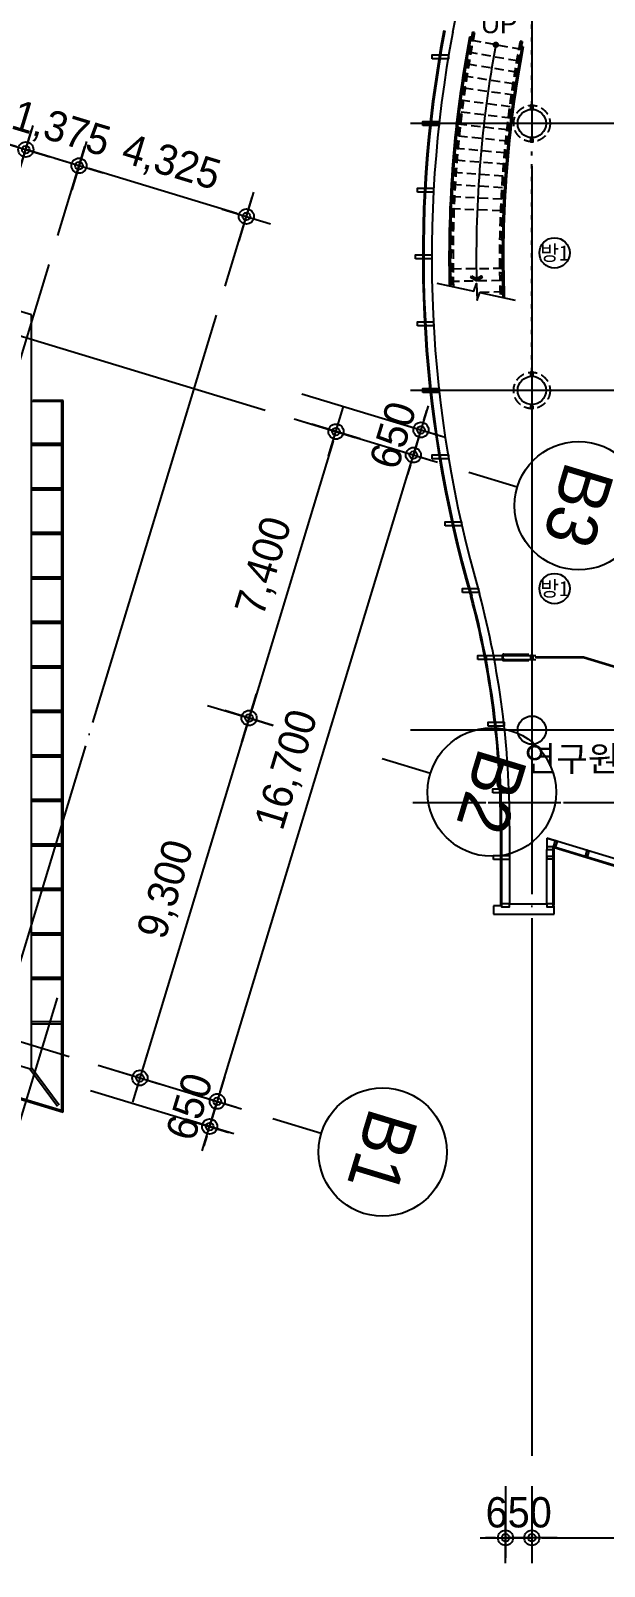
# Model space of a CAD drawing. Header units: metres. Extents: x 630750 to 860239, y 578133 to 726633.
# Drawn here: x 735510 to 749696, y 597237 to 635205 of the extents above; entities that cross this region are included whole.
import ezdxf
from ezdxf.enums import TextEntityAlignment as Align

# ---------------------------------------------------------------- set-up
doc = ezdxf.new("R2010")
doc.units = ezdxf.units.M
doc.header["$LTSCALE"] = 300
for name, pattern in [('CEN', [62, 60, -1, 0, -1]), ('HID1', [0.375, 0.25, -0.125]), ('HIDDEN-1', [1.4, 0.35, -0.7, 0.35]), ('업무시설_xr-base$0$CONTINOUS', [0])]:
    doc.linetypes.add(name, pattern=pattern)
doc.layers.get('Defpoints').update_dxf_attribs({"color": 8})
for name, color, linetype in [('A-CEN-1', 1, 'Continuous'), ('A-CON', 2, 'Continuous'), ('A-DIM', 7, 'Continuous'), ('A-GRID-DIMS', 14, 'Continuous'), ('A-STAIR', 4, 'Continuous'), ('A-SYM1', 7, 'Continuous'), ('A-TXT', 3, 'Continuous'), ('A-TXT-S', 3, 'Continuous'), ('A-WAL-DW', 7, 'Continuous'), ('A-WIN-GLASS', 4, 'Continuous'), ('AL', 4, 'Continuous'), ('DIM', 7, 'Continuous'), ('fire shutter', 2, 'Continuous'), ('INT', 117, 'Continuous'), ('KUK-WALL-DRYWALL', 4, 'Continuous'), ('KUK-WALL-FIN 1', 30, 'Continuous'), ('STL1', 4, 'Continuous'), ('블럭', 7, 'Continuous'), ('외장그레이팅', 4, 'Continuous'), ('프레임', 5, 'Continuous')]:
    doc.layers.add(name, color=color, linetype=linetype)
doc.styles.add('TEXT', font='')
doc.styles.add('TEXT(돋음)', font='')
doc.styles.add('돋움', font='')
doc.styles.get('TEXT').set_extended_font_data('DotumChe')
doc.styles.get('TEXT(돋음)').set_extended_font_data('Dotum')
doc.styles.get('돋움').set_extended_font_data('Dotum')
doc.dimstyles.new('DIM250', dxfattribs={"dimscale": 250, "dimtxt": 3, "dimasz": 1, "dimexe": 2, "dimexo": 3, "dimgap": 1, "dimtad": 1, "dimdec": 0, "dimzin": 0, "dimdsep": 46, "dimlunit": 6, "dimtxsty": 'TEXT(돋음)', "dimblk": 'Z_DOT', "dimcen": 2.5, "dimdle": 2, "dimclrd": 256, "dimclre": 256, "dimclrt": 3, "dimadec": 0, "dimazin": 0, "dimtfac": 1, "dimtdec": 0, "dimtix": 1, "dimtmove": 2, "dimatfit": 3, "dimldrblk": 'Z_DOT', "dimfxl": 1, "dimtolj": 1, "dimtzin": 0, "dimarcsym": 0})

# ---------------------------------------------------------------- blocks, each defined once
blk = doc.blocks.new('Z_DOT')
at = {"layer": 'DIM', "color": 7}
for p, q in [((0, -2.5), (0, 2.5)), ((-2.5, 0), (2.5, 0))]:
    blk.add_line(p, q, dxfattribs=at)
for radius in [0.75, 0.375]:
    blk.add_circle((0, 0), radius, dxfattribs=at)
blk = doc.blocks.new('*D89')
at = {"layer": 'A-DIM', "lineweight": -2, "transparency": 16777216}
for p, q in [((736182, 630142), (736850, 632345)), ((740604, 630683), (736944, 631794)), ((740320, 628886), (740989, 631089))]:
    blk.add_line(p, q, dxfattribs=at)
at = {"layer": 'Defpoints', "color": 0, "transparency": 16777216}
for p in [(736705, 631867), (735964, 629424), (740102, 628168)]:
    blk.add_point(p, dxfattribs=at)
at = {"layer": 'A-DIM', "lineweight": -2, "transparency": 16777216, "xscale": 250, "yscale": 250, "zscale": 250}
for p, rotation in [((736705, 631867), 163.1200024838376), ((740844, 630611), 343.1200024838376)]:
    blk.add_blockref('Z_DOT', p, dxfattribs=dict(at, rotation=rotation))
at = {"layer": 'A-DIM', "color": 3, "transparency": 16777216, "insert": (738977, 631907), "char_height": 750, "attachment_point": 5, "rotation": 343.12, "style": 'TEXT(돋음)'}
blk.add_mtext('\\A1;4,325', dxfattribs=at)
blk = doc.blocks.new('*D90')
at = {"layer": 'A-DIM', "lineweight": -2, "transparency": 16777216}
for p, q in [((734866, 630541), (735534, 632744)), ((735150, 632339), (734911, 632411)), ((736705, 631867), (735389, 632266)), ((736182, 630142), (736850, 632345)), ((736944, 631794), (737183, 631722))]:
    blk.add_line(p, q, dxfattribs=at)
at = {"layer": 'Defpoints', "color": 0, "transparency": 16777216}
for p in [(735389, 632266), (734648, 629823), (735964, 629424)]:
    blk.add_point(p, dxfattribs=at)
at = {"layer": 'A-DIM', "lineweight": -2, "transparency": 16777216, "xscale": 250, "yscale": 250, "zscale": 250}
for p, rotation in [((735389, 632266), 343.1199999999943), ((736705, 631867), 163.1199999999942)]:
    blk.add_blockref('Z_DOT', p, dxfattribs=dict(at, rotation=rotation))
at = {"layer": 'A-DIM', "color": 3, "transparency": 16777216, "insert": (736250, 632734), "char_height": 750, "attachment_point": 5, "rotation": 343.12, "style": 'TEXT(돋음)'}
blk.add_mtext('\\A1;1,375', dxfattribs=at)
blk = doc.blocks.new('*D91')
at = {"layer": 'A-DIM', "lineweight": -2, "transparency": 16777216}
for p, q in [((742030, 625605), (743538, 625147)), ((742987, 625053), (740984, 618450)), ((739881, 618524), (741389, 618066))]:
    blk.add_line(p, q, dxfattribs=at)
at = {"layer": 'Defpoints', "color": 0, "transparency": 16777216}
for p in [(741312, 625823), (739164, 618741), (740911, 618211)]:
    blk.add_point(p, dxfattribs=at)
at = {"layer": 'A-DIM', "lineweight": -2, "transparency": 16777216, "xscale": 250, "yscale": 250, "zscale": 250}
for p, rotation in [((743060, 625292), 73.12000000000116), ((740911, 618211), 253.1200000000012)]:
    blk.add_blockref('Z_DOT', p, dxfattribs=dict(at, rotation=rotation))
at = {"layer": 'A-DIM', "color": 3, "transparency": 16777216, "insert": (741318, 621954), "char_height": 750, "attachment_point": 5, "rotation": 73.12, "style": 'TEXT(돋음)'}
blk.add_mtext('\\A1;7,400', dxfattribs=at)
blk = doc.blocks.new('*D92')
at = {"layer": 'A-DIM', "lineweight": -2, "transparency": 16777216}
for p, q in [((739881, 618524), (741389, 618066)), ((740838, 617972), (738283, 609551)), ((737181, 609624), (738689, 609167))]:
    blk.add_line(p, q, dxfattribs=at)
at = {"layer": 'Defpoints', "color": 0, "transparency": 16777216}
for p in [(739164, 618741), (736463, 609842), (738211, 609312)]:
    blk.add_point(p, dxfattribs=at)
at = {"layer": 'A-DIM', "lineweight": -2, "transparency": 16777216, "xscale": 250, "yscale": 250, "zscale": 250}
for p, rotation in [((740911, 618211), 73.1200000000086), ((738211, 609312), 253.1200000000086)]:
    blk.add_blockref('Z_DOT', p, dxfattribs=dict(at, rotation=rotation))
at = {"layer": 'A-DIM', "color": 3, "transparency": 16777216, "insert": (738893, 613964), "char_height": 750, "attachment_point": 5, "rotation": 73.12, "style": 'TEXT(돋음)'}
blk.add_mtext('\\A1;9,300', dxfattribs=at)
blk = doc.blocks.new('*D93')
at = {"layer": 'A-DIM', "lineweight": -2, "transparency": 16777216}
for p, q in [((742219, 626227), (745641, 625188)), ((745235, 625573), (745308, 625812)), ((742030, 625605), (745452, 624566)), ((745162, 625334), (744974, 624712)), ((744901, 624472), (744828, 624233))]:
    blk.add_line(p, q, dxfattribs=at)
at = {"layer": 'Defpoints', "color": 0, "transparency": 16777216}
for p in [(741501, 626445), (741312, 625823), (744974, 624712)]:
    blk.add_point(p, dxfattribs=at)
at = {"layer": 'A-DIM', "lineweight": -2, "transparency": 16777216, "xscale": 250, "yscale": 250, "zscale": 250}
for p, rotation in [((745162, 625334), 253.1199999999828), ((744974, 624712), 73.11999999998278)]:
    blk.add_blockref('Z_DOT', p, dxfattribs=dict(at, rotation=rotation))
at = {"layer": 'A-DIM', "color": 3, "transparency": 16777216, "insert": (744469, 625204), "char_height": 750, "attachment_point": 5, "rotation": 73.12, "style": 'TEXT(돋음)'}
blk.add_mtext('\\A1;650', dxfattribs=at)
blk = doc.blocks.new('*D94')
at = {"layer": 'A-DIM', "lineweight": -2, "transparency": 16777216}
for p, q in [((737181, 609624), (740603, 608586)), ((740197, 608970), (740270, 609210)), ((736992, 609002), (740414, 607964)), ((740124, 608731), (739936, 608109)), ((739863, 607870), (739791, 607631))]:
    blk.add_line(p, q, dxfattribs=at)
at = {"layer": 'Defpoints', "color": 0, "transparency": 16777216}
for p in [(736463, 609842), (736275, 609220), (739936, 608109)]:
    blk.add_point(p, dxfattribs=at)
at = {"layer": 'A-DIM', "lineweight": -2, "transparency": 16777216, "xscale": 250, "yscale": 250, "zscale": 250}
for p, rotation in [((740124, 608731), 253.1199999999828), ((739936, 608109), 73.11999999998278)]:
    blk.add_blockref('Z_DOT', p, dxfattribs=dict(at, rotation=rotation))
at = {"layer": 'A-DIM', "color": 3, "transparency": 16777216, "insert": (739432, 608602), "char_height": 750, "attachment_point": 5, "rotation": 73.12, "style": 'TEXT(돋음)'}
blk.add_mtext('\\A1;650', dxfattribs=at)
blk = doc.blocks.new('*D95')
at = {"layer": 'A-DIM', "lineweight": -2, "transparency": 16777216}
for p, q in [((742030, 625605), (745452, 624566)), ((740197, 608970), (744901, 624472)), ((737181, 609624), (740603, 608586))]:
    blk.add_line(p, q, dxfattribs=at)
at = {"layer": 'Defpoints', "color": 0, "transparency": 16777216}
for p in [(741312, 625823), (744974, 624712), (736463, 609842)]:
    blk.add_point(p, dxfattribs=at)
at = {"layer": 'A-DIM', "lineweight": -2, "transparency": 16777216, "xscale": 250, "yscale": 250, "zscale": 250}
for p, rotation in [((744974, 624712), 73.12000000000175), ((740124, 608731), 253.1200000000018)]:
    blk.add_blockref('Z_DOT', p, dxfattribs=dict(at, rotation=rotation))
at = {"layer": 'A-DIM', "color": 3, "transparency": 16777216, "insert": (741881, 616924), "char_height": 750, "attachment_point": 5, "rotation": 73.12, "style": 'TEXT(돋음)'}
blk.add_mtext('\\A1;16,700', dxfattribs=at)
blk = doc.blocks.new('*D104')
at = {"layer": 'A-DIM', "lineweight": -2, "transparency": 16777216}
for p, q in [((747254, 599220), (747254, 597442)), ((747904, 599220), (747904, 597442)), ((747004, 597942), (746754, 597942)), ((747904, 597942), (747254, 597942)), ((748154, 597942), (748404, 597942))]:
    blk.add_line(p, q, dxfattribs=at)
at = {"layer": 'Defpoints', "color": 0, "transparency": 16777216}
for p in [(747254, 599970), (747904, 599970), (747254, 597942)]:
    blk.add_point(p, dxfattribs=at)
at = {"layer": 'A-DIM', "lineweight": -2, "transparency": 16777216, "xscale": 250, "yscale": 250, "zscale": 250}
blk.add_blockref('Z_DOT', (747254, 597942), dxfattribs=at)
at = {"layer": 'A-DIM', "lineweight": -2, "transparency": 16777216, "xscale": 250, "yscale": 250, "zscale": 250, "rotation": 180}
blk.add_blockref('Z_DOT', (747904, 597942), dxfattribs=at)
at = {"layer": 'A-DIM', "color": 3, "transparency": 16777216, "insert": (747579, 598567), "char_height": 750, "attachment_point": 5, "style": 'TEXT(돋음)'}
blk.add_mtext('\\A1;650', dxfattribs=at)
blk = doc.blocks.new('*D45')
at = {"layer": 'A-DIM', "lineweight": -2, "transparency": 16777216}
for p, q in [((747904, 599220), (747904, 597442)), ((754504, 599220), (754504, 597442)), ((748154, 597942), (754254, 597942))]:
    blk.add_line(p, q, dxfattribs=at)
at = {"layer": 'Defpoints', "color": 0, "transparency": 16777216}
for p in [(747904, 599970), (754504, 599970), (754504, 597942)]:
    blk.add_point(p, dxfattribs=at)
at = {"layer": 'A-DIM', "lineweight": -2, "transparency": 16777216, "xscale": 250, "yscale": 250, "zscale": 250, "rotation": 180}
blk.add_blockref('Z_DOT', (747904, 597942), dxfattribs=at)
at = {"layer": 'A-DIM', "lineweight": -2, "transparency": 16777216, "xscale": 250, "yscale": 250, "zscale": 250}
blk.add_blockref('Z_DOT', (754504, 597942), dxfattribs=at)
at = {"layer": 'A-DIM', "color": 3, "transparency": 16777216, "insert": (751204, 598639), "char_height": 750, "attachment_point": 5, "style": 'TEXT(돋음)'}
blk.add_mtext('\\A1;6,600', dxfattribs=at)
blk = doc.blocks.new('*D46')
at = {"layer": 'A-DIM', "lineweight": -2, "transparency": 16777216}
for p, q in [((770504, 599220), (770504, 595442)), ((747904, 595889), (747904, 595442)), ((748154, 595942), (770254, 595942))]:
    blk.add_line(p, q, dxfattribs=at)
at = {"layer": 'Defpoints', "color": 0, "transparency": 16777216}
for p in [(770504, 599970), (747904, 596639), (770504, 595942)]:
    blk.add_point(p, dxfattribs=at)
at = {"layer": 'A-DIM', "lineweight": -2, "transparency": 16777216, "xscale": 250, "yscale": 250, "zscale": 250, "rotation": 180}
blk.add_blockref('Z_DOT', (747904, 595942), dxfattribs=at)
at = {"layer": 'A-DIM', "lineweight": -2, "transparency": 16777216, "xscale": 250, "yscale": 250, "zscale": 250}
blk.add_blockref('Z_DOT', (770504, 595942), dxfattribs=at)
at = {"layer": 'A-DIM', "color": 3, "transparency": 16777216, "insert": (759204, 596639), "char_height": 750, "attachment_point": 5, "style": 'TEXT(돋음)'}
blk.add_mtext('\\A1;22,600', dxfattribs=at)
blk = doc.blocks.new('*U32')
blk.add_line((0, 5), (0, 0))
blk.add_circle((0, 11.35), 6.35)
at = {"color": 3, "style": '돋움'}
blk.add_attdef('NO', text='', height=5, dxfattribs=at).set_placement((0, 11.35), align=Align.MIDDLE_CENTER)

msp = doc.modelspace()

# ---------------------------------------------------------------- hatches: boundary and pattern name
at = {"layer": 'A-SYM1'}
h = msp.add_hatch(color=7, dxfattribs=at)
edge = h.paths.add_edge_path()
edge.add_arc((747013.4, 634856.6), 80, 180, 360, ccw=False)
edge.add_arc((747013.4, 634856.6), 80, 0, 180, ccw=False)
msp.add_hatch(color=7, dxfattribs=at).paths.add_polyline_path([(746398.5, 629105), (746421.2, 629143.2), (746535.9, 629075.4), (746652.1, 629140.9), (746673.9, 629102.2), (746535.4, 629024.1)])

# ---------------------------------------------------------------- linework, layer by layer
at = {"elevation": 0}
for points in [[(745439.9, 634510.2), (745439.9, 634610.2), (745839.9, 634610.2), (745839.9, 634510.2)], [(745211.4, 632860.2), (745211.4, 632960.2), (745611.4, 632960.2), (745611.4, 632860.2)], [(745073.9, 631210.2), (745073.9, 631310.2), (745473.9, 631310.2), (745473.9, 631210.2)], [(745028.4, 629560.2), (745028.4, 629660.2), (745428.4, 629660.2), (745428.4, 629560.2)], [(745073.9, 627910.2), (745073.9, 628010.2), (745473.9, 628010.2), (745473.9, 627910.2)], [(745211.2, 626260.2), (745211.2, 626360.2), (745611.2, 626360.2), (745611.2, 626260.2)], [(745439.9, 624615.1), (745439.9, 624715.1), (745839.9, 624715.1), (745839.9, 624615.1)], [(745764, 622960.2), (745764, 623060.2), (746164, 623060.2), (746164, 622960.2)], [(746186, 621310.2), (746186, 621410.2), (746586, 621410.2), (746586, 621310.2)], [(746564.7, 619660.2), (746564.7, 619760.2), (746964.7, 619760.2), (746964.7, 619660.2)], [(746783.6, 619660.2), (746783.6, 619760.2), (747183.6, 619760.2), (747183.6, 619660.2)], [(746821.7, 618010.2), (746821.7, 618110.2), (747221.7, 618110.2), (747221.7, 618010.2)], [(746941.8, 616360.2), (746941.8, 616460.2), (747341.8, 616460.2), (747341.8, 616360.2)], [(746954.4, 614710.2), (746954.4, 614810.2), (747354.4, 614810.2), (747354.4, 614710.2)]]:
    msp.add_lwpolyline(points, close=True, dxfattribs=at)
at = {"layer": 'A-CEN-1', "linetype": 'CEN'}
for p, q in [((747904.4, 706258.8, 0), (747904.4, 599969.6, 0)), ((694392.6, 640060, 0), (741312.5, 625822.5, 0)), ((796986.4, 632910.2, 0), (744904.4, 632910.2, 0)), ((735188.7, 626869.9, 0), (735963.8, 629424.2, 0)), ((731645.9, 600299.8, 0), (740102.4, 628168.3, 0)), ((678675.5, 627377.3, 0), (736463.3, 609842.1, 0)), ((796986.4, 626310.2, 0), (744904.4, 626310.2, 0)), ((796986.4, 617910.2, 0), (744904.4, 617910.2, 0)), ((732733.9, 599969.6, 0), (736170.8, 611295.9, 0))]:
    msp.add_line(p, q, dxfattribs=at)
at = {"layer": 'A-CEN-1', "linetype": 'CEN', "ltscale": 0.1}
msp.add_line((796986.3, 616110.2, 0), (744904.4, 616110.2, 0), dxfattribs=at)
at = {"layer": 'A-CON'}
for centre in [(747904.4, 632910.2, 0), (747904.4, 626310.2, 0), (747904.4, 617910.2, 0)]:
    msp.add_circle(centre, 350, dxfattribs=at)
at = {"layer": 'A-STAIR'}
for p, q in [((746394.2, 635043.1, 0), (746362.7, 635048.9, 0)), ((747689.9, 634801.9, 0), (747658.5, 634807.8, 0))]:
    msp.add_line(p, q, dxfattribs=at)
for radius, start, end in [(29350.2, 169.32118, 181.39776), (29318.2, 169.32103, 181.41277), (28032.2, 169.31476, 182.04492), (28000.2, 169.3146, 182.06141)]:
    msp.add_arc((775204.6, 629610.2, 0), radius, start, end, dxfattribs=at)
at = {"layer": 'A-SYM1', "color": 7, "elevation": 0}
msp.add_lwpolyline([(746421.2, 629143.2), (746535.9, 629075.4), (746652.1, 629140.9), (746673.9, 629102.2), (746535.4, 629024.1), (746398.5, 629105)], close=True, dxfattribs=at)
msp.add_lwpolyline([(745557, 628959.9), (746465.8, 628765.2), (746531.7, 628957.1), (746552.9, 628540.4), (746618.9, 628732.4), (747492.5, 628545.2)], dxfattribs=at)
at = {"layer": 'A-SYM1', "color": 7}
msp.add_arc((775204.6, 629610.2, 0), 28675.2, 169.45784, 181.17129, dxfattribs=at)
at = {"layer": 'A-WAL-DW'}
for p, q in [((746964.7, 619760.2, 0), (748004.4, 619760.2, 0)), ((746964.7, 619660.2, 0), (748004.4, 619660.2, 0))]:
    msp.add_line(p, q, dxfattribs=at)
at = {"layer": 'A-WIN-GLASS'}
for p, q in [((735526.7, 628178, 0), (717901.3, 633526.3, 0)), ((735526.7, 609526.4, 0), (735526.7, 628178, 0)), ((706749.4, 618258.7, 0), (735526.7, 609526.4, 0)), ((747130.4, 615565.8, 0), (747130.4, 613580.2, 0)), ((747154.4, 615565.8, 0), (747154.4, 613580.2, 0)), ((748430.4, 613580.2, 0), (748430.4, 614993.3, 0)), ((748454.4, 614993, 0), (748430.4, 614993, 0)), ((748454.4, 614993, 0), (748430.4, 614993, 0)), ((748461.4, 615020.6, 0), (748454.4, 614997.6, 0)), ((748461.4, 615020.4, 0), (748454.4, 614997.4, 0)), ((771078.4, 608132.5, 0), (748454.4, 614997.6, 0)), ((748454.4, 613580.2, 0), (748454.4, 614993.3, 0)), ((771053.8, 608165.1, 0), (748461.4, 615020.6, 0)), ((747154.4, 613580.2, 0), (747130.4, 613580.2, 0)), ((748430.4, 613580.2, 0), (748454.4, 613580.2, 0))]:
    msp.add_line(p, q, dxfattribs=at)
at = {"layer": 'A-WIN-GLASS', "color": 9}
for p, q in [((747354.4, 615534.9, 0), (747354.4, 613617.7, 0)), ((770898.4, 608375.3, 0), (748274.4, 615240.3, 0)), ((748274.4, 613617.7, 0), (748274.4, 614963.3, 0))]:
    msp.add_line(p, q, dxfattribs=at)
at = {"layer": 'A-WIN-GLASS', "elevation": 0}
for points in [[(748536, 615161), (748478.5, 615178.4), (748433.2, 615029.1), (748490.7, 615011.7)], [(748536, 615161), (748478.5, 615178.4), (748433.2, 615029.1), (748490.7, 615011.7)], [(748430.4, 615023), (748274.4, 615023), (748274.4, 614963), (748430.4, 614963)], [(748430.4, 615023), (748274.4, 615023), (748274.4, 614963), (748430.4, 614963)], [(748430.4, 614790.4), (748274.4, 614790.4), (748274.4, 614730.4), (748430.4, 614730.4)], [(748430.4, 614790.4), (748274.4, 614790.4), (748274.4, 614730.4), (748430.4, 614730.4)], [(749324.6, 614921.6), (749267.2, 614939.1), (749221.9, 614789.8), (749279.3, 614772.4)], [(747354.4, 613617.7), (747154.4, 613617.7), (747154.4, 613542.7), (747354.4, 613542.7)], [(748430.4, 613617.7), (748274.4, 613617.7), (748274.4, 613542.7), (748430.4, 613542.7)]]:
    msp.add_lwpolyline(points, close=True, dxfattribs=at)
at = {"layer": 'A-WIN-GLASS', "color": 9}
for centre, radius, start, end in [((679160, 648774.2, 0), 68160, 348.48347, 6.652587), ((775404.4, 629610.2, 0), 29976, 169.31897, 196.13894), ((724954.4, 615550.2, 0), 22400, 16.33046, 16.33052), ((724954.4, 615550.2, 0), 22400, 359.96076, 14.81497)]:
    msp.add_arc(centre, radius, start, end, dxfattribs=at)
at = {"layer": 'A-WIN-GLASS'}
for centre, radius, start, end in [((775404.4, 629610.2, 0), 30200, 169.3162, 196.13454), ((775404.4, 629610.2, 0), 30176, 169.3162, 196.13454), ((724954.4, 615550.2, 0), 22176, 0, 14.80903), ((724954.4, 615550.2, 0), 22200, 0, 14.80903)]:
    msp.add_arc(centre, radius, start, end, dxfattribs=at)
at = {"layer": 'AL'}
msp.add_line((747354.4, 613617.7, 0), (748274.4, 613617.7, 0), dxfattribs=at)
at = {"layer": 'fire shutter', "color": 2, "linetype": 'HIDDEN-1', "elevation": 0}
for points in [[(747904.4, 633360.2), (747904.4, 642360.2)], [(747904.4, 626760.2), (747904.4, 632460.2)], [(747904.4, 625860.2), (747904.4, 619760.2)]]:
    msp.add_lwpolyline(points, dxfattribs=at)
at = {"layer": 'fire shutter', "elevation": 0}
for points in [[(747934.4, 633360.2), (747874.4, 633360.2), (747874.4, 633290.2), (747934.4, 633290.2)], [(747934.4, 632530.2), (747874.4, 632530.2), (747874.4, 632460.2), (747934.4, 632460.2)], [(747934.4, 626760.2), (747874.4, 626760.2), (747874.4, 626690.2), (747934.4, 626690.2)], [(747934.4, 625930.2), (747874.4, 625930.2), (747874.4, 625860.2), (747934.4, 625860.2)], [(747934.4, 619760.2), (747874.4, 619760.2), (747874.4, 619690.2), (747934.4, 619690.2)]]:
    msp.add_lwpolyline(points, close=True, dxfattribs=at)
at = {"layer": 'INT', "linetype": 'HID1', "ltscale": 3}
for p, q in [((747645.6, 634739, 0), (746381.3, 634974.3, 0)), ((746485.4, 635158.3, 0), (746436.2, 635167.5, 0)), ((747665.2, 634938.8, 0), (747616, 634947.9, 0)), ((746327.9, 634679.4, 0), (747594.6, 634457, 0)), ((746230.4, 634088, 0), (747501.3, 633891.6, 0)), ((747546.5, 634174.6, 0), (746277.6, 634383.9, 0)), ((747459, 633608.2, 0), (746186.1, 633791.6, 0)), ((746144.9, 633494.8, 0), (747419.5, 633324.4, 0)), ((747383, 633040.2, 0), (746106.7, 633197.6, 0)), ((747318.7, 632470.8, 0), (746039.4, 632602, 0)), ((746071.5, 632900, 0), (747349.4, 632755.7, 0)), ((746010.4, 632303.8, 0), (747291, 632185.6, 0)), ((747266.1, 631900.2, 0), (745984.4, 632005.2, 0)), ((745941.5, 631407.4, 0), (747225.1, 631328.6, 0)), ((745961.4, 631706.4, 0), (747244.1, 631614.5, 0)), ((745924.7, 631108.2, 0), (747209, 631042.5, 0)), ((745910.9, 630808.9, 0), (747195.8, 630756.3, 0)), ((747173.9, 629323.7, 0), (745887.9, 629310.6, 0)), ((745892.5, 629010.9, 0), (747178.3, 629037.2, 0)), ((747185.6, 628750.8, 0), (746543.2, 628731.1, 0))]:
    msp.add_line(p, q, dxfattribs=at)
for centre in [(747904.4, 632910.2, 0), (747904.4, 626310.2, 0)]:
    msp.add_circle(centre, 450, dxfattribs=at)
for radius, start, end in [(29300.2, 169.06673, 181.42122), (29250.2, 169.06606, 181.44476), (28100.2, 169.05004, 182.01), (28050.2, 169.04931, 182.03566)]:
    msp.add_arc((775204.6, 629610.2, 0), radius, start, end, dxfattribs=at)
at = {"layer": 'KUK-WALL-DRYWALL'}
for p, q in [((747185.6, 619760.2), (747829, 619760.2)), ((747185.6, 619660.2), (747829, 619660.2))]:
    msp.add_line(p, q, dxfattribs=at)
at = {"layer": 'KUK-WALL-FIN 1'}
for p, q in [((747209, 619785.2), (747829, 619785.2)), ((747209, 619635.2), (747829, 619635.2))]:
    msp.add_line(p, q, dxfattribs=at)
at = {"layer": 'KUK-WALL-FIN 1', "color": 8}
for p, q in [((747999.4, 619714.2, -888.5), (749182.2, 619714.1, 1341.6)), ((747999.4, 619706.2, 1192.4), (749181.1, 619706.1, 2343.8)), ((749181.1, 619706.1, 2119.8), (750457.7, 619318.8, 3419.7)), ((749182.2, 619714.1, 903.8), (750460, 619326.4, 3421.4))]:
    msp.add_line(p, q, dxfattribs=at)
at = {"layer": 'KUK-WALL-FIN 1', "color": 4}
msp.add_line((749182.4, 619715.1), (749180.9, 619705.1), dxfattribs=at)
at = {"layer": 'KUK-WALL-FIN 1', "color": 6, "linetype": '업무시설_xr-base$0$CONTINOUS'}
msp.add_lwpolyline([(747179, 619680.2), (747179, 619740.2), (747184, 619740.2), (747184, 619680.2)], close=True, dxfattribs=at)
at = {"layer": 'KUK-WALL-FIN 1', "color": 3, "linetype": '업무시설_xr-base$0$CONTINOUS'}
msp.add_lwpolyline([(747184, 619785.2), (747184, 619715.2), (747184, 619715.2), (747184, 619705.2), (747184, 619705.2), (747184, 619635.2), (747209, 619635.2), (747209, 619658.6), (747234, 619658.6), (747234, 619660.2), (747207.4, 619660.2), (747207.4, 619636.8), (747185.6, 619636.8), (747185.6, 619703.6), (747185.6, 619703.6), (747185.6, 619716.8), (747185.6, 619716.8), (747185.6, 619783.6), (747207.4, 619783.6), (747207.4, 619760.2), (747234, 619760.2), (747234, 619761.8), (747209, 619761.8), (747209, 619785.2), (747184, 619785.2)], dxfattribs=at)
at = {"layer": 'KUK-WALL-FIN 1', "color": 4}
for points in [[(749182.4, 619715.1), (748000.4, 619715.2), (747999.4, 619714.2), (747999.4, 619706.2), (748000.4, 619705.2)], [(748000.4, 619705.2), (749180.9, 619705.1)], [(749180.9, 619705.1), (750456.5, 619318.1), (750457.7, 619318.8), (750460, 619326.4), (750459.4, 619327.7), (749182.4, 619715.1)]]:
    msp.add_lwpolyline(points, dxfattribs=at)
at = {"layer": 'STL1'}
for p, q in [((748274.4, 615240.3, 0), (748478.5, 615178.4, 0)), ((748274.4, 615240.3, 0), (748274.4, 615023, 0)), ((747155, 613570.2, 0), (746954.4, 613570.2, 0)), ((746954.4, 613570.2, 0), (746954.4, 613360.2, 0)), ((748430.4, 613570.2, 0), (748454.4, 613570.2, 0)), ((748454.4, 613360.2, 0), (748454.4, 613570.2, 0)), ((746954.4, 613360.2, 0), (748454.4, 613360.2, 0))]:
    msp.add_line(p, q, dxfattribs=at)
at = {"layer": '블럭', "color": 1}
for centre in [(748465.2, 629710.2, 0), (748465.2, 621410.9, 0)]:
    msp.add_circle(centre, 375, dxfattribs=at)
at = {"layer": '외장그레이팅'}
for p, q in [((678144.4, 626117.2, 0), (736312.7, 608466.5, 0)), ((678153.1, 626145.9, 0), (736321.4, 608495.2, 0)), ((736312.7, 626062.8, 0), (735562.7, 626062.8, 0)), ((735562.7, 626022.8, 0), (735562.7, 626062.8, 0)), ((736312.7, 626032.8, 0), (735562.7, 626032.8, 0)), ((736282.7, 608466.5, 0), (736282.7, 626062.8, 0)), ((736312.7, 608466.5, 0), (736312.7, 626062.8, 0))]:
    msp.add_line(p, q, dxfattribs=at)
at = {"layer": '프레임'}
for p, q in [((736282.7, 624994.7, 0), (735517.9, 624994.7, 0)), ((736282.7, 624944.7, 0), (735517.9, 624944.7, 0)), ((736282.7, 623894.7, 0), (735517.9, 623894.7, 0)), ((736282.7, 623844.7, 0), (735517.9, 623844.7, 0)), ((736282.7, 622794.7, 0), (735517.9, 622794.7, 0)), ((736282.7, 622744.7, 0), (735517.9, 622744.7, 0)), ((736282.7, 621694.7, 0), (735517.9, 621694.7, 0)), ((736282.7, 621644.7, 0), (735517.9, 621644.7, 0)), ((736282.7, 620594.7, 0), (735517.9, 620594.7, 0)), ((736282.7, 620544.7, 0), (735517.9, 620544.7, 0)), ((736282.7, 619494.7, 0), (735517.9, 619494.7, 0)), ((736282.7, 619444.7, 0), (735517.9, 619444.7, 0)), ((736282.7, 618394.7, 0), (735517.9, 618394.7, 0)), ((736282.7, 618344.7, 0), (735517.9, 618344.7, 0)), ((736282.7, 617294.7, 0), (735517.9, 617294.7, 0)), ((736282.7, 617244.7, 0), (735517.9, 617244.7, 0)), ((736282.7, 616194.7, 0), (735517.9, 616194.7, 0)), ((736282.7, 616144.7, 0), (735517.9, 616144.7, 0)), ((736282.7, 615094.7, 0), (735517.9, 615094.7, 0)), ((736282.7, 615044.7, 0), (735517.9, 615044.7, 0)), ((736282.7, 613994.7, 0), (735517.9, 613994.7, 0)), ((736282.7, 613944.7, 0), (735517.9, 613944.7, 0)), ((736282.7, 612894.6, 0), (735517.9, 612894.6, 0)), ((736282.7, 612844.6, 0), (735517.9, 612844.6, 0)), ((736282.7, 611794.6, 0), (735517.9, 611794.6, 0)), ((736282.7, 611744.6, 0), (735517.9, 611744.6, 0)), ((736282.7, 610694.6, 0), (735517.9, 610694.6, 0)), ((736282.7, 610644.6, 0), (735517.9, 610644.6, 0)), ((735486.6, 609538.6, 0), (736172.6, 608613.5, 0)), ((735486.6, 609538.6, 0), (736172.6, 608613.5, 0)), ((735526.7, 609568.4, 0), (736212.7, 608643.3, 0)), ((735526.7, 609568.4, 0), (736212.7, 608643.3, 0))]:
    msp.add_line(p, q, dxfattribs=at)

# ---------------------------------------------------------------- block references
at = {"layer": 'A-GRID-DIMS'}
for p, xscale, yscale, zscale, rotation, values in [((746348.2, 624284.2, 0), 250.0000000000884, 250.0000000000884, 250.0000000000884, 253.1091880892739, {'NO': 'B3'}), ((744199.5, 617203, 0), 250.0000000000884, 250.0000000000884, 250.0000000000884, 253.1091880892739, {'NO': 'B2'}), ((741499.1, 608303.7, 0), 250.0000000000499, 250.0000000000499, 250.0000000000499, 253.109180621508, {'NO': 'B1'})]:
    msp.add_blockref('*U32', p, dxfattribs=dict(at, xscale=xscale, yscale=yscale, zscale=zscale, rotation=rotation)).add_auto_attribs(values)

# ---------------------------------------------------------------- texts
at = {"layer": 'A-TXT', "color": 3, "style": '돋움'}
msp.add_text('연구원실', height=625, rotation=0.00001, dxfattribs=at).set_placement((747720.5, 616891.1, 0))
at = {"layer": 'A-TXT-S', "color": 3, "style": '돋움'}
msp.add_text('UP', height=500, dxfattribs=at).set_placement((746643.9, 635142.6))
at = {"layer": '블럭', "style": 'TEXT'}
for p in [(748465.2, 629710.2, 0), (748465.2, 621410.9, 0)]:
    msp.add_text('방1', height=375, dxfattribs=at).set_placement(p, align=Align.MIDDLE_CENTER)

# ---------------------------------------------------------------- dimensions: what is measured, and where the dimension line sits
at = {"layer": 'A-DIM'}
for p1, p2, distance, picture, middle in [((735963.8, 629424.2, 0), (734648, 629823.4, 0), -2552.6, '*D90', (736249.7, 632734.1, 0)), ((740102.4, 628168.3, 0), (735963.8, 629424.2, 0), -2552.6, '*D89', (738976.9, 631906.5, 0)), ((741501.2, 626444.5, 0), (741312.5, 625822.5, 0), 3826, '*D93', (744469.4, 625204.2, 0)), ((736463.3, 609842.1, 0), (741312.5, 625822.5, 0), -3826, '*D95', (741881.3, 616924, 0)), ((741312.5, 625822.5, 0), (739163.7, 618741.4, 0), 1826, '*D91', (741317.7, 621954.4, 0)), ((739163.7, 618741.4, 0), (736463.3, 609842.1, 0), 1826, '*D92', (738893.1, 613964.1, 0)), ((736463.3, 609842.1, 0), (736274.6, 609220.1, 0), 3826, '*D94', (739431.5, 608601.8, 0)), ((747904.4, 599969.6, 0), (747254.4, 599969.6, 0), 2027.9, '*D104', (747579.4, 598567.2, 0))]:
    dim = msp.add_aligned_dim(p1=p1, p2=p2, distance=distance, dimstyle='DIM250', override={"dimfxl": 2}, dxfattribs=at)
    dim.commit()
    dim.dimension.update_dxf_attribs({"geometry": picture, "text_midpoint": middle})
for base, p1, p2, picture, middle in [((754504.4, 597941.7, 0), (747904.4, 599969.6, 0), (754504.4, 599969.6, 0), '*D45', (751204.4, 598639.5, 0)), ((770504.4, 595941.7, 0), (747904.4, 596638.7, 0), (770504.4, 599969.6, 0), '*D46', (759204.4, 596639.5, 0))]:
    dim = msp.add_linear_dim(base=base, p1=p1, p2=p2, dimstyle='DIM250', dxfattribs=at)
    dim.commit()
    dim.dimension.update_dxf_attribs({"geometry": picture, "text_midpoint": middle})

doc.saveas('drawing.dxf')
